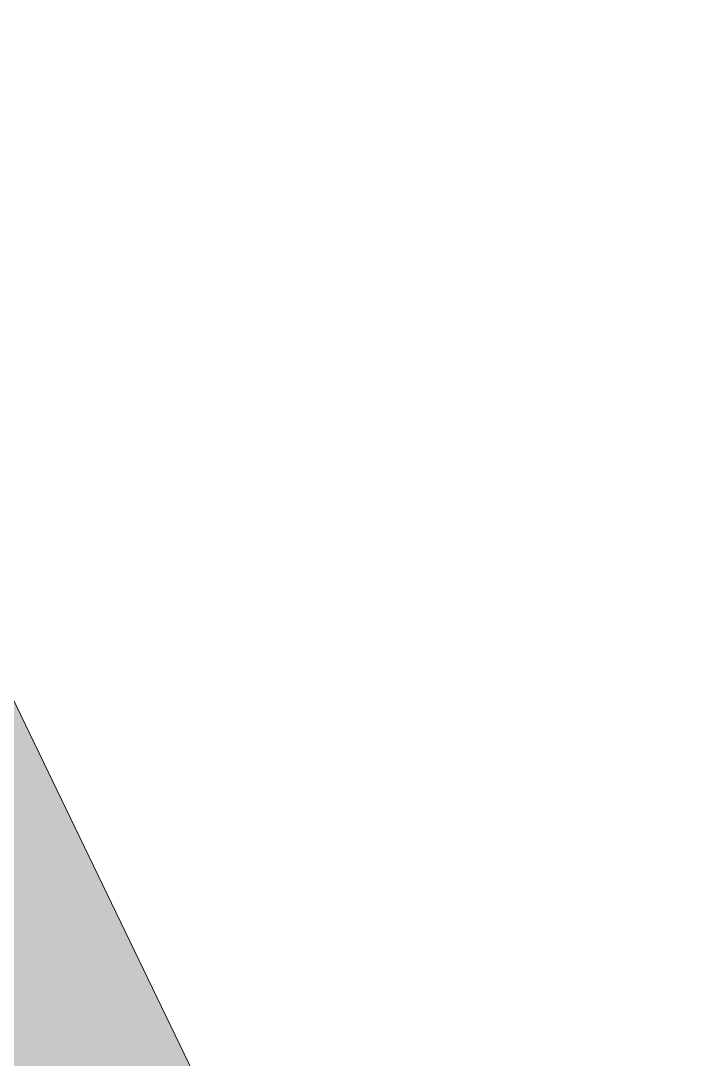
# Model space of a CAD drawing. Header units: metres. Extents: x -24.8 to 3.4, y -2.1 to 25.8.
# Drawn here: x -12.578 to -11.85, y 24.52 to 25.638 of the extents above; entities that cross this region are included whole.
import ezdxf

# ---------------------------------------------------------------- set-up
doc = ezdxf.new("R2010")
doc.units = ezdxf.units.M
doc.layers.add('A-FLOR', color=7, linetype='Continuous', lineweight=9, true_color=0x007f00)

msp = doc.modelspace()

# ---------------------------------------------------------------- hatches: boundary and pattern name
at = {"layer": 'A-FLOR', "true_color": 0x464646}
h = msp.add_hatch(color=49, dxfattribs=at)
h.paths.add_polyline_path([(-13.9488, 23.4996), (-13.9478, 23.4994), (-13.9474, 23.4996)])
h.paths.add_polyline_path([(-12.4325, 24.1593), (-12.4325, 24.1593), (-12.4328, 24.1599)])
h.paths.add_polyline_path([(-14.892, 21.7473), (-13.4653, 22.4354), (-13.9473, 23.4349), (-13.9523, 23.4326), (-13.9546, 23.4381), (-13.9535, 23.4414), (-13.959, 23.4527), (-13.9589, 23.4542), (-13.9617, 23.46), (-13.963, 23.4609), (-13.967, 23.4646), (-13.9698, 23.4689), (-13.9716, 23.4748), (-13.9717, 23.4804), (-13.9707, 23.4853), (-13.9681, 23.4904), (-13.9638, 23.4949), (-13.9594, 23.4977), (-13.954, 23.4993), (-13.9467, 23.5), (-13.9419, 23.5023), (-13.9408, 23.5039), (-13.9299, 23.5089), (-13.9287, 23.5122), (-13.9235, 23.5151), (-13.9211, 23.5101), (-13.9114, 23.5148), (-13.9138, 23.5197), (-13.9083, 23.522), (-13.9048, 23.521), (-13.8905, 23.528), (-13.8887, 23.5279), (-13.8877, 23.5284), (-13.887, 23.5295), (-13.8828, 23.534), (-13.8786, 23.5367), (-13.8727, 23.5385), (-13.8678, 23.5387), (-13.8668, 23.5385), (-13.8651, 23.5395), (-13.8646, 23.5406), (-13.85, 23.5474), (-13.8488, 23.5507), (-13.8424, 23.5542), (-13.84, 23.5492), (-13.7947, 23.571), (-13.8061, 23.5969), (-13.8209, 23.6386), (-13.8328, 23.6813), (-13.8419, 23.7273), (-13.8472, 23.7685), (-13.8497, 23.815), (-13.8491, 23.857), (-13.8452, 23.9013), (-13.8393, 23.9384), (-13.8974, 24.0589), (-13.777, 24.117), (-13.7584, 24.1499), (-13.7337, 24.1871), (-13.7055, 24.2233), (-13.6764, 24.2558), (-13.6434, 24.2875), (-13.6093, 24.3159), (-13.5759, 24.3402), (-13.538, 24.3637), (-13.4982, 24.3846), (-13.4587, 24.402), (-13.417, 24.4168), (-13.3725, 24.429), (-13.331, 24.4374), (-13.2871, 24.4431), (-13.2429, 24.4456), (-13.1986, 24.4449), (-13.1545, 24.4411), (-13.1168, 24.4354), (-12.9967, 24.4933), (-12.9386, 24.3728), (-12.9057, 24.3542), (-12.8688, 24.3298), (-12.8338, 24.3027), (-12.8007, 24.2732), (-12.7698, 24.2414), (-12.7414, 24.2076), (-12.7138, 24.1692), (-12.6921, 24.1342), (-12.6772, 24.1061), (-12.5899, 24.1482), (-12.5917, 24.1518), (-12.5862, 24.1539), (-12.5846, 24.1535), (-12.5703, 24.1605), (-12.5687, 24.1602), (-12.568, 24.1607), (-12.5676, 24.1612), (-12.5644, 24.1645), (-12.5635, 24.1652), (-12.5618, 24.1662), (-12.5614, 24.1664), (-12.5566, 24.1678), (-12.5519, 24.1683), (-12.5511, 24.1698), (-12.5367, 24.1767), (-12.5362, 24.1783), (-12.5327, 24.1803), (-12.5307, 24.1768), (-12.5061, 24.1887), (-12.5079, 24.1923), (-12.5041, 24.1938), (-12.5023, 24.1931), (-12.4888, 24.1997), (-12.4873, 24.1992), (-12.4652, 24.2101), (-12.4538, 24.2157), (-12.4534, 24.2163), (-12.45, 24.2197), (-12.4492, 24.2203), (-12.4475, 24.2213), (-12.4463, 24.2218), (-12.4423, 24.2229), (-12.4379, 24.223), (-12.4338, 24.2219), (-12.4332, 24.2217), (-12.4308, 24.2204), (-12.4305, 24.2201), (-12.4272, 24.217), (-12.4249, 24.2132), (-12.4237, 24.2089), (-12.4236, 24.208), (-12.4236, 24.2058), (-12.4235, 24.2048), (-12.4098, 24.1761), (-12.4074, 24.1713), (-12.4062, 24.1708), (-12.3995, 24.1572), (-12.3978, 24.1566), (-12.3959, 24.1531), (-12.3995, 24.1514), (-12.0888, 23.5072), (-12.0852, 23.5089), (-12.0836, 23.5052), (-12.0843, 23.5034), (-12.0778, 23.4899), (-12.0782, 23.4884), (-12.0674, 23.4664), (-12.0619, 23.4549), (-12.0612, 23.4544), (-12.0571, 23.4503), (-12.0548, 23.4452), (-12.0543, 23.4398), (-12.0557, 23.4343), (-12.0593, 23.4293), (-12.0642, 23.426), (-12.0693, 23.4247), (-12.075, 23.4251), (-12.0801, 23.4275), (-12.0843, 23.4317), (-12.0867, 23.437), (-12.0875, 23.4436), (-12.0926, 23.4541), (-12.1031, 23.4764), (-12.1045, 23.4769), (-12.1113, 23.4905), (-12.1129, 23.4911), (-12.1149, 23.4946), (-12.1113, 23.4963), (-12.422, 24.1406), (-12.4256, 24.1388), (-12.4271, 24.1426), (-12.4265, 24.1444), (-12.433, 24.1579), (-12.4325, 24.1593), (-12.4465, 24.1879), (-12.4729, 24.1754), (-12.4753, 24.1743), (-12.4759, 24.1729), (-12.4894, 24.1661), (-12.49, 24.1645), (-12.4935, 24.1625), (-12.4954, 24.1661), (-12.5201, 24.1542), (-12.5183, 24.1506), (-12.522, 24.1491), (-12.5239, 24.1497), (-12.5386, 24.1426), (-12.54, 24.1429), (-12.5405, 24.1426), (-12.541, 24.1419), (-12.5443, 24.1386), (-12.5452, 24.1379), (-12.5468, 24.1369), (-12.5479, 24.1364), (-12.552, 24.1353), (-12.5567, 24.1348), (-12.5575, 24.1333), (-12.5718, 24.1266), (-12.5725, 24.1247), (-12.5773, 24.1221), (-12.5793, 24.1256), (-12.6664, 24.0836), (-12.6536, 24.0545), (-12.6388, 24.0128), (-12.6269, 23.9702), (-12.6182, 23.9268), (-12.6125, 23.8829), (-12.61, 23.8387), (-12.6106, 23.7945), (-12.6145, 23.7504), (-12.6204, 23.713), (-12.5623, 23.5926), (-12.6827, 23.5345), (-12.7014, 23.5016), (-12.726, 23.4644), (-12.7542, 23.4281), (-12.7834, 23.3956), (-12.8141, 23.3658), (-12.8499, 23.3359), (-12.8838, 23.3113), (-12.9217, 23.2877), (-12.9495, 23.2731), (-12.7264, 22.8107), (-12.7228, 22.8124), (-12.7213, 22.8087), (-12.7218, 22.8066), (-12.7167, 22.7965), (-12.0547, 23.1157), (-12.1199, 23.2508), (-11.8497, 23.3812), (-12.9357, 25.6329), (-13.2059, 25.5026), (-13.2711, 25.6377), (-16.1084, 24.2693), (-16.0432, 24.1342), (-16.3134, 24.0039), (-15.2274, 21.7521), (-14.9572, 21.8824)])
h.paths.add_polyline_path([(-13.4364, 22.4493), (-12.7439, 22.7835), (-12.7489, 22.794), (-12.7506, 22.7946), (-12.7525, 22.7981), (-12.7489, 22.7998), (-12.972, 23.2623), (-13.001, 23.2495), (-13.0427, 23.2346), (-13.0875, 23.2224), (-13.1288, 23.214), (-13.1727, 23.2084), (-13.2183, 23.2059), (-13.2611, 23.2065), (-13.3052, 23.2103), (-13.3429, 23.2161), (-13.463, 23.1582), (-13.5211, 23.2786), (-13.554, 23.2972), (-13.5909, 23.3217), (-13.6274, 23.35), (-13.659, 23.3782), (-13.69, 23.4102), (-13.7194, 23.4454), (-13.7459, 23.4823), (-13.7691, 23.52), (-13.7808, 23.5422), (-13.8261, 23.5204), (-13.8237, 23.5154), (-13.8304, 23.5126), (-13.8338, 23.5137), (-13.8469, 23.5072), (-13.8483, 23.5066), (-13.8498, 23.5068), (-13.8512, 23.506), (-13.8522, 23.5046), (-13.856, 23.5006), (-13.8602, 23.4979), (-13.866, 23.4961), (-13.8716, 23.496), (-13.8721, 23.4961), (-13.8734, 23.4955), (-13.8741, 23.494), (-13.8887, 23.4872), (-13.8899, 23.4839), (-13.8952, 23.481), (-13.8975, 23.4859), (-13.9072, 23.4813), (-13.9048, 23.4763), (-13.9103, 23.474), (-13.9137, 23.4752), (-13.9249, 23.4696), (-13.9264, 23.4698), (-13.926, 23.4695), (-13.9247, 23.4686), (-13.9198, 23.4577), (-13.9165, 23.4565), (-13.9136, 23.4512), (-13.9185, 23.4488), (-13.4962, 22.5733)])

# ---------------------------------------------------------------- linework, layer by layer
at = {"layer": 'A-FLOR', "color": 9, "true_color": 0xaad4aa}
msp.add_line((-11.8497, 23.3812), (-12.9357, 25.6329), dxfattribs=at)

doc.saveas('drawing.dxf')
